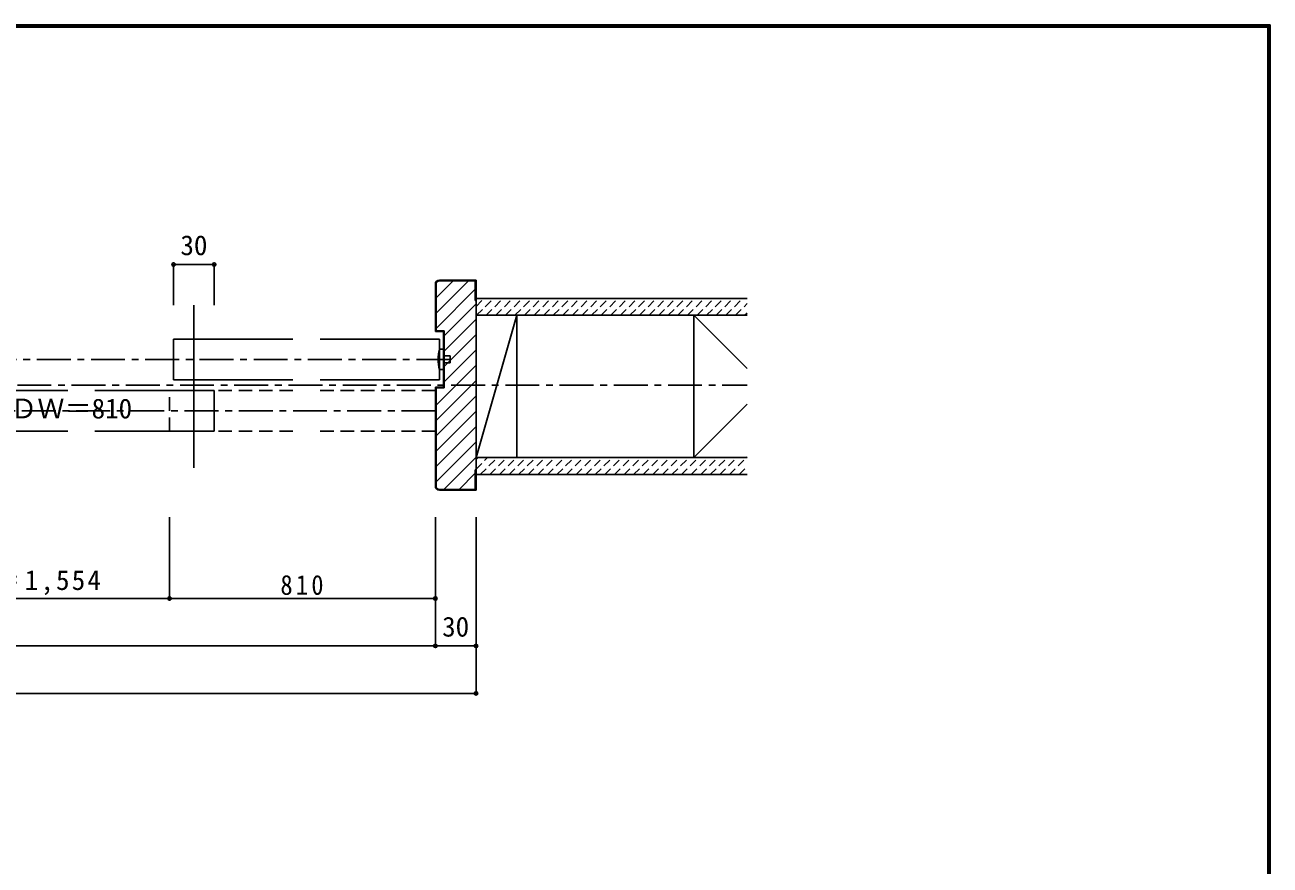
# Model space of a CAD drawing. Units: millimetres, scale not verified. Extents: x -584 to 586, y -431 to 418.
# Drawn here: x 35 to 586, y 45 to 418 of the extents above; entities that cross this region are included whole.
import ezdxf
from ezdxf.enums import TextEntityAlignment as Align

# ---------------------------------------------------------------- set-up
doc = ezdxf.new("R2010")
doc.units = ezdxf.units.MM
doc.header["$LTSCALE"] = 3
doc.header["$PDMODE"] = 32
doc.header["$PDSIZE"] = 1.5
for name, pattern in [('CHAIN1', [8, 5, -1, 1, -1]), ('DASHED1', [1.8, 1.2, -0.6]), ('DASHED2', [3, 2, -1])]:
    doc.linetypes.add(name, pattern=pattern)
for name, color, linetype in [('0-1_通り芯', 4, 'CHAIN1'), ('0-2_柱', 3, 'Continuous'), ('0-3_仕上げ', 2, 'Continuous'), ('0-4_枠', 3, 'Continuous'), ('0-6_扉', 6, 'Continuous'), ('0-7_金物', 7, 'Continuous'), ('0-B_寸法', 7, 'Continuous'), ('0-C_ハッチ', 4, 'DASHED1'), ('F-1_枠', 6, 'Continuous')]:
    doc.layers.add(name, color=color, linetype=linetype)
doc.styles.add('ＭＳ ゴシック', font='')
doc.styles.get('ＭＳ ゴシック').set_extended_font_data('MS Gothic')

msp = doc.modelspace()

# ---------------------------------------------------------------- linework, layer by layer
at = {"layer": '0-1_通り芯'}
msp.add_line((-352.503, 258), (354.487, 258), dxfattribs=at)
at = {"layer": '0-2_柱'}
for p, q in [((234.487, 288.9), (234.487, 225.9)), ((252.487, 288.9), (252.487, 225.9)), ((330.874, 288.9), (330.874, 225.9))]:
    msp.add_line(p, q, dxfattribs=at)
at = {"layer": '0-2_柱', "color": 7}
for p, q in [((252.487, 288.9), (234.487, 225.9)), ((330.874, 288.9), (354.487, 265.287)), ((330.874, 225.9), (354.487, 249.513))]:
    msp.add_line(p, q, dxfattribs=at)
at = {"layer": '0-3_仕上げ'}
for p, q in [((234.487, 296.4), (354.487, 296.4)), ((234.487, 288.9), (354.487, 288.9)), ((234.487, 225.9), (354.487, 225.9)), ((234.487, 218.4), (354.487, 218.4))]:
    msp.add_line(p, q, dxfattribs=at)
at = {"layer": '0-4_枠'}
for p, q in [((218.287, 304.5), (234.487, 304.5)), ((234.487, 304.5), (234.487, 211.5)), ((216.487, 302.7), (216.487, 281.7)), ((216.787, 302.7), (216.787, 282)), ((234.187, 295.5), (234.487, 295.5)), ((220.087, 281.7), (216.487, 281.7)), ((220.387, 282), (216.787, 282)), ((220.087, 281.7), (220.087, 257.1)), ((220.387, 282), (220.387, 256.8)), ((216.487, 213.3), (216.487, 257.1)), ((220.087, 257.1), (216.487, 257.1)), ((216.787, 213.3), (216.787, 256.8)), ((220.387, 256.8), (216.787, 256.8)), ((234.187, 220.5), (234.487, 220.5)), ((234.187, 220.5), (234.187, 211.8)), ((234.187, 211.8), (218.287, 211.8)), ((218.287, 211.5), (234.487, 211.5))]:
    msp.add_line(p, q, dxfattribs=at)
msp.add_lwpolyline([(234.187, 295.5), (234.187, 304.2), (218.287, 304.2)], dxfattribs=at)
for centre, radius, start, end in [((218.287, 302.7), 1.8, 90, 180), ((218.287, 302.7), 1.5, 90, 180), ((218.287, 213.3), 1.8, 180, 270), ((218.287, 213.3), 1.5, 180, 270)]:
    msp.add_arc(centre, radius, start, end, dxfattribs=at)
at = {"layer": '0-6_扉', "color": 3}
msp.add_line((109.639, 293.4), (109.639, 221.4), dxfattribs=at)
at = {"layer": '0-6_扉'}
for p, q in [((100.639, 260.4), (100.639, 278.4)), ((153.463, 278.4), (100.639, 278.4)), ((218.287, 278.4), (165.463, 278.4)), ((218.287, 278.4), (218.287, 260.4)), ((153.463, 260.4), (100.639, 260.4)), ((218.287, 260.4), (165.463, 260.4)), ((53.816, 255.6), (0.992, 255.6)), ((118.639, 255.6), (65.816, 255.6)), ((118.639, 255.6), (118.639, 237.6)), ((53.816, 237.6), (0.992, 237.6)), ((118.639, 237.6), (65.816, 237.6))]:
    msp.add_line(p, q, dxfattribs=at)
at = {"layer": '0-6_扉', "color": 2, "linetype": 'DASHED2'}
for p, q in [((98.839, 237.6), (98.839, 255.6)), ((153.463, 255.6), (98.839, 255.6)), ((216.487, 255.6), (165.463, 255.6)), ((216.487, 255.6), (216.487, 237.6)), ((153.463, 237.6), (98.839, 237.6)), ((216.487, 237.6), (165.463, 237.6))]:
    msp.add_line(p, q, dxfattribs=at)
at = {"layer": '0-7_金物'}
for p, q in [((218.287, 273.9), (220.087, 273.9)), ((220.087, 264.9), (220.087, 273.9)), ((220.087, 270.9), (223.087, 270.9)), ((223.087, 267.9), (223.087, 270.9)), ((218.287, 264.9), (220.087, 264.9)), ((220.087, 267.9), (223.087, 267.9))]:
    msp.add_line(p, q, dxfattribs=at)
msp.add_arc((236.558, 269.4), 18.817, 166.16368, 193.83629, dxfattribs=at)
at = {"layer": '0-B_寸法', "color": 4}
for p, q in [((100.639, 311.4), (100.639, 293.4)), ((100.639, 311.4), (118.639, 311.4)), ((118.639, 311.4), (118.639, 293.4)), ((98.839, 163.5), (98.839, 199.5)), ((216.487, 142.5), (216.487, 199.5)), ((234.487, 121.5), (234.487, 199.5)), ((-96.856, 163.5), (98.839, 163.5)), ((98.839, 163.5), (216.487, 163.5)), ((-232.503, 142.5), (234.487, 142.5)), ((-232.503, 121.5), (234.487, 121.5))]:
    msp.add_line(p, q, dxfattribs=at)
at = {"layer": '0-B_寸法', "color": 4, "linetype": 'CHAIN1'}
for p, q in [((223.087, 269.4), (-221.103, 269.4)), ((216.487, 246.6), (-214.503, 246.6))]:
    msp.add_line(p, q, dxfattribs=at)
at = {"layer": '0-B_寸法'}
for p in [(100.639, 311.4), (118.639, 311.4), (98.839, 163.5), (216.487, 163.5), (216.487, 142.5), (234.487, 142.5), (234.487, 121.5)]:
    msp.add_point(p, dxfattribs=at)
at = {"layer": '0-C_ハッチ', "linetype": 'Continuous'}
for p, q in [((224.36, 304.2), (216.787, 296.626)), ((231.149, 304.2), (216.787, 289.838)), ((234.187, 300.45), (216.787, 283.05)), ((234.487, 293.962), (220.387, 279.862)), ((234.487, 287.174), (220.387, 273.074)), ((234.487, 280.385), (220.387, 266.285)), ((234.487, 273.597), (220.387, 259.497)), ((234.487, 266.809), (216.787, 249.109)), ((234.487, 260.021), (216.787, 242.321)), ((234.487, 253.232), (216.787, 235.532)), ((234.487, 246.444), (216.787, 228.744)), ((234.487, 239.656), (216.787, 221.956)), ((234.487, 232.868), (216.787, 215.168)), ((234.487, 226.08), (220.207, 211.8)), ((234.187, 218.991), (226.996, 211.8))]:
    msp.add_line(p, q, dxfattribs=at)
at = {"layer": '0-C_ハッチ'}
for p, q in [((234.487, 292.869), (238.018, 296.4)), ((234.761, 288.9), (242.261, 296.4)), ((239.003, 288.9), (246.503, 296.4)), ((243.246, 288.9), (250.746, 296.4)), ((247.489, 288.9), (254.989, 296.4)), ((251.731, 288.9), (259.231, 296.4)), ((255.974, 288.9), (263.474, 296.4)), ((260.217, 288.9), (267.717, 296.4)), ((264.459, 288.9), (271.959, 296.4)), ((268.702, 288.9), (276.202, 296.4)), ((272.945, 288.9), (280.445, 296.4)), ((277.187, 288.9), (284.687, 296.4)), ((281.43, 288.9), (288.93, 296.4)), ((285.672, 288.9), (293.172, 296.4)), ((289.915, 288.9), (297.415, 296.4)), ((294.158, 288.9), (301.658, 296.4)), ((298.4, 288.9), (305.9, 296.4)), ((302.643, 288.9), (310.143, 296.4)), ((306.886, 288.9), (314.386, 296.4)), ((311.128, 288.9), (318.628, 296.4)), ((315.371, 288.9), (322.871, 296.4)), ((319.614, 288.9), (327.114, 296.4)), ((323.856, 288.9), (331.356, 296.4)), ((328.099, 288.9), (335.599, 296.4)), ((332.341, 288.9), (339.841, 296.4)), ((336.584, 288.9), (344.084, 296.4)), ((340.827, 288.9), (348.327, 296.4)), ((345.069, 288.9), (352.569, 296.4)), ((349.312, 288.9), (354.487, 294.075)), ((353.555, 288.9), (354.487, 289.832)), ((346.694, 218.4), (354.487, 226.193)), ((234.487, 220.744), (239.643, 225.9)), ((234.487, 224.987), (235.4, 225.9)), ((236.386, 218.4), (243.886, 225.9)), ((240.628, 218.4), (248.128, 225.9)), ((244.871, 218.4), (252.371, 225.9)), ((249.114, 218.4), (256.614, 225.9)), ((253.356, 218.4), (260.856, 225.9)), ((257.599, 218.4), (265.099, 225.9)), ((261.841, 218.4), (269.341, 225.9)), ((266.084, 218.4), (273.584, 225.9)), ((270.327, 218.4), (277.827, 225.9)), ((274.569, 218.4), (282.069, 225.9)), ((278.812, 218.4), (286.312, 225.9)), ((283.055, 218.4), (290.555, 225.9)), ((287.297, 218.4), (294.797, 225.9)), ((291.54, 218.4), (299.04, 225.9)), ((295.783, 218.4), (303.283, 225.9)), ((300.025, 218.4), (307.525, 225.9)), ((304.268, 218.4), (311.768, 225.9)), ((308.511, 218.4), (316.011, 225.9)), ((312.753, 218.4), (320.253, 225.9)), ((316.996, 218.4), (324.496, 225.9)), ((321.238, 218.4), (328.738, 225.9)), ((325.481, 218.4), (332.981, 225.9)), ((329.724, 218.4), (337.224, 225.9)), ((333.966, 218.4), (341.466, 225.9)), ((338.209, 218.4), (345.709, 225.9)), ((342.452, 218.4), (349.952, 225.9)), ((350.937, 218.4), (354.487, 221.95))]:
    msp.add_line(p, q, dxfattribs=at)
at = {"layer": 'F-1_枠'}
for p, q in [((-584.008, 417.5), (585.992, 417.5)), ((-584.008, 417), (585.992, 417)), ((-584.008, 416.5), (585.992, 416.5)), ((584.992, 417.5), (584.992, -420.5)), ((585.492, 417.5), (585.492, -420.5)), ((585.992, 417.5), (585.992, -420.5))]:
    msp.add_line(p, q, dxfattribs=at)

# ---------------------------------------------------------------- texts
at = {"layer": '0-B_寸法', "style": 'ＭＳ ゴシック'}
for s, p in [('30', (103.639, 312.9)), ('ＤＷ＝810', (28.316, 240.6)), ('30', (219.487, 144))]:
    msp.add_text(s, height=8.798, dxfattribs=at).set_placement(p, align=Align.BOTTOM_LEFT)
at = {"layer": '0-B_寸法', "char_height": 8.798, "attachment_point": 7, "style": 'ＭＳ ゴシック'}
for s, insert in [('\\T1.16;有効開口寸法＝1,554', (-62.758, 165)), ('\\T1.27;\\W0.9;810', (147.913, 165))]:
    msp.add_mtext(s, dxfattribs=dict(at, insert=insert))

doc.saveas('drawing.dxf')
